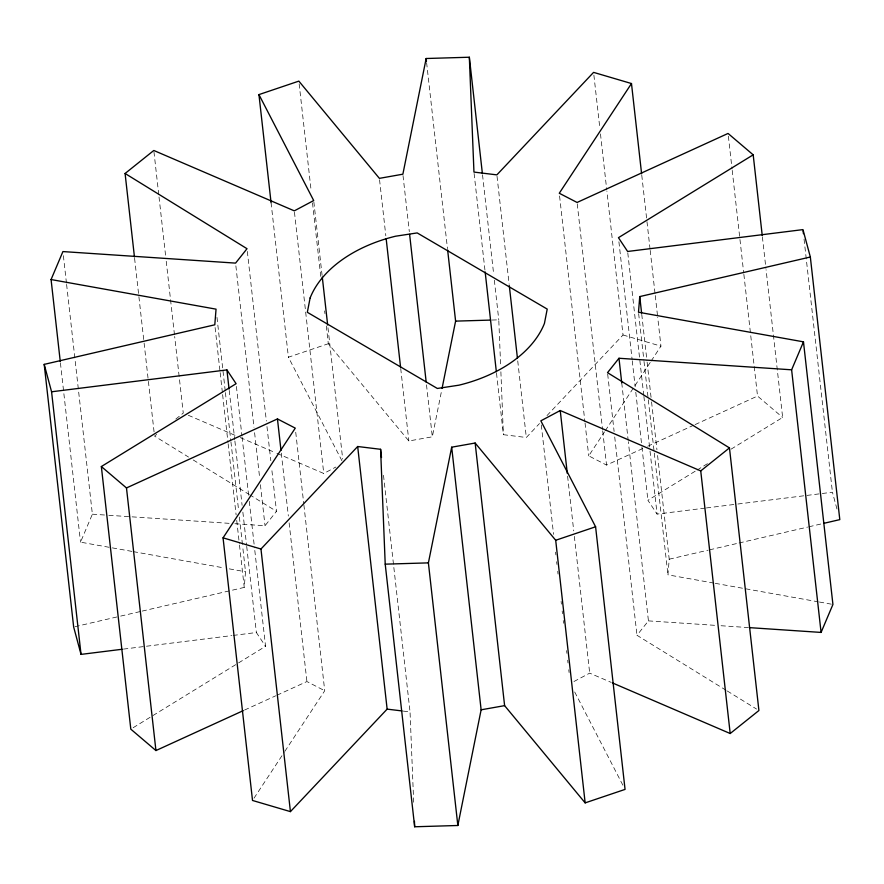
<?xml version="1.0" encoding="UTF-8"?>
<svg xmlns="http://www.w3.org/2000/svg" width="884" height="884" viewBox="0 0 884 884"><rect width="100%" height="100%" fill="white"/><g stroke="black" fill="none" stroke-linecap="round" stroke-linejoin="round"><path stroke-width="0.66" stroke-dasharray="4.42 3.31" d="M142.158 611.098L244.249 587.418L245.509 571.771L242.592 545.782M713.929 583.097L667.95 574.843L669.21 559.196L657.552 455.249M326.318 325.953L328.307 343.732L408.85 440.972L432.32 436.807L441.801 389.722M131.915 551.384L80.521 542.157L92.378 514.19L75.041 359.633M254.017 798.175L284.107 752.461M284.858 751.323L324.726 690.747L303.864 504.731M642.723 448.531L606.546 465.072L588.722 455.868L604.523 431.867M605.275 430.729L650.414 362.153M651.165 361.015L660.945 346.152L657.718 317.433M234.879 523.715L265.023 525.737L276.482 511.328L271.731 468.929M726.084 690.26L636.977 635.287L648.436 620.888L628.336 441.702M496.51 373.147L503.405 434.696L526.323 437.492L539.472 423.558M546.986 415.591L623.032 334.992L606.921 191.375M156.667 434.398L154.534 436.099L188.546 457.072M175.817 419.06L183.264 413.093L174.667 336.506M133.153 727.72L237.431 663.608M238.603 662.878L265.554 646.314L254.658 549.196M705.034 508.112L657.088 514.09L647.906 500.3L695.94 470.763M697.111 470.045L707.664 463.559M731.09 449.149L782.649 417.458L766.074 269.731M276.935 453.348L323.765 473.47L335.887 467.028M573.937 681.52L589.694 673.144L611.209 682.393M647.718 446.243L693.885 425.138M695.133 424.574L757.522 396.054L782.649 417.458M244.525 710.062L275.72 695.807M276.968 695.233L306.914 681.542L324.726 690.747M341.898 460.719L288.405 357.213L328.307 343.732M74.996 626.679L119.329 616.402M120.666 616.093L140.821 611.419M669.21 559.196L708.161 550.157M709.509 549.848L737.72 543.306M739.057 542.997L807.567 527.096M808.904 526.787L822.341 523.671M706.404 507.946L736.538 504.178M737.908 504.013L832.43 492.222L837.701 511.792M123.495 649.099L231.718 635.596M233.089 635.43L256.371 632.524L265.554 646.314M492.045 320.041L498.786 319.842L500.664 366.33M92.378 514.19L107.45 515.195M108.82 515.295L130.744 516.753M132.114 516.853L229.398 523.35M648.436 620.888L715.576 625.375M721.057 625.739L748.461 627.574M403.303 711.101L410.043 711.918L413.789 804.893M715.278 583.341L818.054 601.783M819.413 602.026L831.579 604.214M133.263 551.627L223.873 567.893M229.287 568.865L245.509 571.771M623.032 334.992L660.945 346.152M188.325 415.27L235.155 435.392M240.227 437.569L275.664 452.796M727.256 690.99L756.571 709.067M193.231 459.967L248.349 493.968M249.52 494.686L276.482 511.328M574.699 691.984L623.165 785.754M804.053 239.177L832.43 492.222M762.395 236.901L765.92 268.36M728.372 136.169L732.051 168.999M732.206 170.369L743.709 272.946M743.864 274.316L757.522 396.054M641.762 175.176L646.823 220.315M646.977 221.685L650.049 249.045M650.204 250.404L655.11 294.173M655.265 295.543L657.563 316.063M641.751 314.361L646.966 360.871M647.121 362.23L651.42 400.529M651.563 401.9L656.934 449.768M638.646 313.599L643.861 360.097M644.016 361.468L648.149 398.397M648.303 399.767L654.138 451.746M654.293 453.105L667.95 574.843M627.784 252.846L643.74 395.093M643.895 396.463L649.873 449.812M650.027 451.171L657.088 514.09M618.911 241.785L632.104 359.423M632.248 360.782L635.165 386.772M635.784 392.242L641.762 445.591M641.917 446.961L647.906 500.3M593.882 75.107L599.871 128.456M600.479 133.926L606.767 190.005M621.739 382.894L628.181 440.331M607.673 374.043L614.115 431.491M614.723 436.961L636.977 635.287M577.241 203.828L602.556 429.513M602.7 430.873L606.546 465.072M559.572 195.994L584.888 421.679M585.042 423.038L588.722 455.868M567.594 476.189L573.738 530.897M574.346 536.367L589.694 673.144M541.306 424.95L553.572 534.367M555.572 552.146L555.881 554.887M556.644 561.727L556.953 564.456M557.716 571.296L558.025 574.036M561.097 601.385L561.406 604.126M562.169 610.966L562.478 613.695M563.241 620.535L563.55 623.275M566.622 650.635L566.92 653.364M567.694 660.204L568.003 662.945M568.766 669.774L569.075 672.514M497.018 176.236L509.14 284.294M517.737 360.893L526.323 437.492M482.531 174.855L493.725 274.703M494.344 280.184L498.786 319.842M474.1 173.452L484.996 270.559M426.607 62.609L447.481 248.636M403.016 175.562L409.314 231.641M426.497 384.827L432.32 436.807M379.545 179.728L385.833 235.807M400.717 368.484L408.85 440.972M383.501 475.294L410.043 711.918M313.853 201.906L322.141 275.775M327.964 327.743L342.694 459.05M299.157 83.858L311.124 190.546M312.505 202.856L320.793 276.714M324.627 310.914L324.936 313.643M294.46 212.215L323.765 473.47M271.068 202.657L288.405 357.213M295.731 432.232L303.709 503.361M281.3 453.127L288.35 516.046M289.123 522.875L306.914 681.542M247.332 251.443L266.36 421.049M266.968 426.53L270.813 460.719M235.873 265.852L253.973 427.248M254.592 432.718L259.653 477.857M260.415 484.697L265.023 525.737M236.404 386.43L241.929 435.668M242.083 437.039L248.68 495.858M249.288 501.327L254.504 547.837M229.221 390.419L234.735 439.668M234.89 441.028L242.105 505.317M242.868 512.156L246.559 544.986M246.702 546.356L256.371 632.524M216.978 317.367L225.265 391.225M225.409 392.595L230.779 440.464M230.934 441.834L238.603 510.223M239.376 517.063L242.448 544.422M215.099 327.544L220.005 371.313M220.16 372.672L222.459 393.192M222.613 394.562L227.984 442.431M228.138 443.801L236.116 514.93M236.724 520.4L239.332 543.649M239.487 545.019L244.249 587.418M153.96 151.849L158.866 195.618M159.021 196.988L165.617 255.808M166.236 261.277L174.513 335.135M134.589 258.283L143.948 341.721M144.103 343.091L148.247 380.021M148.401 381.391L154.081 432M63.383 255.675L66.444 283.035M66.598 284.405L74.886 358.263M60.432 362.981L80.521 542.157M500.885 371.799L503.405 434.696"/><path stroke-width="1.33" d="M271.068 202.657L258.946 94.599L298.847 81.118L379.391 178.358L402.872 174.192L426.154 58.51L469.338 57.228L473.957 172.082L496.863 174.877L593.573 72.377L631.485 83.538L559.274 193.253L577.086 202.458L728.062 133.44L753.19 154.833L618.446 237.685L627.629 251.476L802.97 229.608L810.341 257.012L639.751 296.582L638.491 312.229L803.479 341.843L832.927 604.457L821.081 632.425L749.831 627.662M442.066 388.385L455.603 321.124L447.636 250.006M258.946 94.599L313.698 200.546L294.306 210.856L153.805 150.479L125.086 173.485L247.023 248.713L235.564 263.112L62.919 251.575L51.073 279.543L216.05 309.157L214.79 324.804L44.2 364.374L51.57 391.778L226.912 369.91L236.094 383.7L101.351 466.542L126.478 487.946L277.454 418.928L295.278 428.132L223.055 537.848L252.515 800.462L290.427 811.622L260.968 549.008L357.677 446.508L380.595 449.304L385.214 564.158L414.662 826.772L457.846 825.49L428.397 562.876L451.68 447.193L475.15 443.028L555.693 540.268L585.153 802.882L625.054 789.401L595.595 526.787L540.842 420.839L560.235 410.53L700.736 470.907L730.195 733.521L612.479 682.934M457.846 825.49L481.128 709.808L451.68 447.193M821.081 632.425L791.622 369.81L803.479 341.843M791.622 369.81L618.977 358.263L607.518 372.672L729.466 447.901L758.914 710.515L730.195 733.521M290.427 811.622L387.137 709.123L357.677 446.508M700.736 470.907L729.466 447.901M101.351 466.542L130.81 729.167L155.938 750.56L243.277 710.637M555.693 540.268L595.595 526.787M823.678 523.361L839.8 519.626L810.341 257.012M481.128 709.808L504.609 705.642L585.153 802.882M44.2 364.374L73.659 626.988L81.03 654.392L122.125 649.265M455.603 321.124L490.697 320.085M385.214 564.158L428.397 562.876M387.137 709.123L401.966 710.935M223.055 537.848L260.968 549.008M803.125 230.978L803.434 233.708M753.19 154.833L762.24 235.542M631.485 83.538L641.607 173.817M639.751 296.582L641.596 312.991M618.977 358.263L621.739 382.894M560.235 410.53L567.296 473.448M509.294 285.665L517.427 358.153M469.338 57.228L482.377 173.496M485.15 271.929L496.355 371.777M475.15 443.028L504.609 705.642M426.154 58.51L426.453 61.25M409.612 234.37L426.187 382.098M386.142 238.547L400.562 367.114M380.595 449.304L381.512 457.514M322.295 277.134L327.666 325.014M277.454 418.928L280.99 450.387M226.912 369.91L229.067 389.059M125.086 173.485L134.445 256.924M126.478 487.946L155.938 750.56M51.073 279.543L60.278 361.611M51.57 391.778L81.03 654.392M414.441 821.302L414.662 826.772M310.118 297.952L307.323 312.295L437.348 388.463L458.984 385.17A121.638 78.996 -6.4 0 0 544.433 323.433L547.218 309.091L417.193 232.923L395.568 236.216A121.638 78.996 -6.4 0 0 310.118 297.952"/></g></svg>
